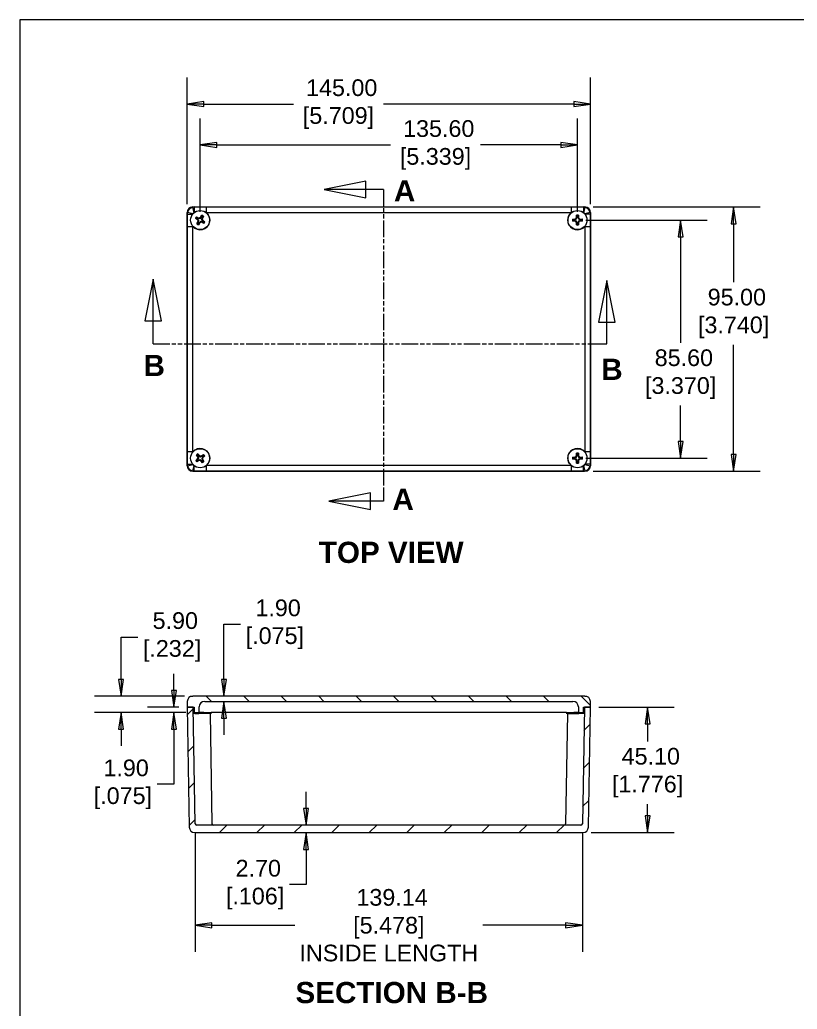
# Model space of a CAD drawing. Header units: millimetres. Extents: x 27 to 809, y 29 to 620.
# Drawn here: x 27.3 to 306.7, y 264.6 to 620.2 of the extents above; entities that cross this region are included whole.
import ezdxf

# ---------------------------------------------------------------- set-up
doc = ezdxf.new("R2010")
doc.units = ezdxf.units.MM
doc.header["$LTSCALE"] = 3
doc.linetypes.add('DOUBLE_DASH_CHAIN', pattern=[1.2403, 0.6614, -0.0827, 0.1654, -0.0827, 0.1654, -0.0827])
for name, color, linetype, lineweight in [('Dimension (ANSI)', 7, 'Continuous', 9), ('Hatch (ANSI)', 7, 'Continuous', 9), ('Section Line (ANSI)', 7, 'DOUBLE_DASH_CHAIN', 9), ('Sketch Geometry (ANSI)', 7, 'Continuous', 9), ('Symbol (ANSI)', 7, 'Continuous', 9), ('Visible (ANSI)', 7, 'Continuous', 9), ('Visible Narrow (ANSI)', 7, 'Continuous', 9)]:
    doc.layers.add(name, color=color, linetype=linetype, lineweight=lineweight)
doc.styles.add('Label Text (ANSI)', font='arialbd.ttf')
doc.styles.add('Note Text (ANSI)', font='arial.ttf')
doc.styles.add('Text Style20', font='arial.ttf')
doc.dimstyles.new('Default - mm (ANSI)', dxfattribs={"dimscale": 3, "dimtxt": 2, "dimasz": 2, "dimexe": 3.175, "dimexo": 1, "dimgap": 0.8, "dimtad": 0, "dimtih": 1, "dimtoh": 1, "dimrnd": 1e-08, "dimzin": 4, "dimdsep": 46, "dimtxsty": 'Note Text (ANSI)', "dimblk": 'Filled-1', "dimcen": 0.09, "dimdle": 10, "dimclrd": 256, "dimclre": 256, "dimclrt": 256, "dimadec": 1, "dimazin": 0, "dimtfac": 1.524, "dimtofl": 0, "dimtmove": 0, "dimatfit": 3, "dimfxl": 0, "dimtolj": 1, "dimtzin": 0, "dimlwd": -1, "dimlwe": -1, "dimarcsym": 0})

# ---------------------------------------------------------------- blocks, each defined once
blk = doc.blocks.new('Title Blocks HAMMOND')
at = {"layer": 'Sketch Geometry (ANSI)'}
for p, q in [((270, 206.73), (9.35, 206.73)), ((9.35, 206.73), (9.35, 9.64))]:
    blk.add_line(p, q, dxfattribs=at)
at = {"layer": 'Symbol (ANSI)', "style": 'Text Style20'}
blk.add_attdef('<TITLE>_001', (232.37, 16.35), '', height=5, dxfattribs=at)
blk = doc.blocks.new('2dTransSection0')
at = {"layer": 'Section Line (ANSI)', "linetype": 'Continuous'}
for p, q in [((25.08, 175.68), (24.08, 170.68)), ((25.08, 170.68), (25.08, 175.68)), ((26.08, 170.68), (25.08, 175.68)), ((79.44, 175.51), (78.44, 170.51)), ((79.44, 170.51), (79.44, 175.51)), ((80.44, 170.51), (79.44, 175.51)), ((24.08, 170.68), (26.08, 170.68)), ((25.08, 167.91), (25.08, 170.68)), ((78.44, 170.51), (80.44, 170.51)), ((79.44, 167.91), (79.44, 170.51)), ((25.08, 167.91), (26.51, 167.91)), ((78, 167.91), (79.44, 167.91))]:
    blk.add_line(p, q, dxfattribs=at)
at = {"layer": 'Section Line (ANSI)', "linetype": 'DOUBLE_DASH_CHAIN'}
blk.add_line((25.08, 167.91), (79.44, 167.91), dxfattribs=at)
at = {"layer": 'Section Line (ANSI)', "linetype": 'Continuous', "flags": 128}
for points in [[(26.08, 170.68), (25.08, 175.68), (24.08, 170.68), (26.08, 170.68)], [(80.44, 170.51), (79.44, 175.51), (78.44, 170.51), (80.44, 170.51)]]:
    blk.add_lwpolyline(points, dxfattribs=at)
at = {"layer": 'Section Line (ANSI)'}
for points in [[(26.08, 170.68), (25.08, 175.68), (24.08, 170.68), (26.08, 170.68)], [(80.44, 170.51), (79.44, 175.51), (78.44, 170.51), (80.44, 170.51)]]:
    blk.add_solid(points, dxfattribs=at)
at = {"layer": 'Section Line (ANSI)', "char_height": 2.54, "attachment_point": 7, "line_spacing_factor": 0.25, "style": 'Label Text (ANSI)'}
for insert in [(23.93, 164.05), (78.77, 163.59)]:
    blk.add_mtext('B', dxfattribs=dict(at, insert=insert))
blk = doc.blocks.new('2dTransSection1')
at = {"layer": 'Section Line (ANSI)', "linetype": 'Continuous'}
for p, q in [((50.57, 187.41), (45.57, 186.41)), ((50.57, 185.41), (50.57, 187.41)), ((50.57, 186.41), (45.57, 186.41)), ((45.57, 186.41), (50.57, 185.41)), ((52.7, 186.41), (50.57, 186.41)), ((52.7, 186.41), (52.7, 185.05)), ((51.13, 150.05), (46.13, 149.05)), ((51.13, 148.05), (51.13, 150.05)), ((52.7, 150.41), (52.7, 149.05)), ((51.13, 149.05), (46.13, 149.05)), ((46.13, 149.05), (51.13, 148.05)), ((52.7, 149.05), (51.13, 149.05))]:
    blk.add_line(p, q, dxfattribs=at)
at = {"layer": 'Section Line (ANSI)', "linetype": 'DOUBLE_DASH_CHAIN'}
blk.add_line((52.7, 186.41), (52.7, 149.05), dxfattribs=at)
at = {"layer": 'Section Line (ANSI)', "linetype": 'Continuous', "flags": 128}
for points in [[(50.57, 187.41), (45.57, 186.41), (50.57, 185.41), (50.57, 187.41)], [(51.13, 150.05), (46.13, 149.05), (51.13, 148.05), (51.13, 150.05)]]:
    blk.add_lwpolyline(points, dxfattribs=at)
at = {"layer": 'Section Line (ANSI)'}
for points in [[(50.57, 187.41), (45.57, 186.41), (50.57, 185.41), (50.57, 187.41)], [(51.13, 150.05), (46.13, 149.05), (51.13, 148.05), (51.13, 150.05)]]:
    blk.add_solid(points, dxfattribs=at)
at = {"layer": 'Section Line (ANSI)', "char_height": 2.54, "attachment_point": 7, "line_spacing_factor": 0.25, "style": 'Label Text (ANSI)'}
for insert in [(53.93, 184.98), (53.75, 148.02)]:
    blk.add_mtext('A', dxfattribs=dict(at, insert=insert))
blk = doc.blocks.new('Filled-1')
at = {"color": 0}
for p, q in [((0, 0), (-1, 0.15)), ((-1, 0.15), (-1, -0.15)), ((-1, 0), (0, 0)), ((-1, -0.15), (0, 0))]:
    blk.add_line(p, q, dxfattribs=at)
at = {"color": 0, "flags": 128}
blk.add_lwpolyline([(-1, -0.15), (0, 0), (-1, 0.15), (-1, -0.15)], dxfattribs=at)
at = {"color": 0}
blk.add_solid([(-1, -0.15), (0, 0), (-1, 0.15), (-1, -0.15)], dxfattribs=at)
blk = doc.blocks.new('*D12')
at = {"layer": 'Defpoints', "color": 0, "transparency": 16777216}
for p in [(232.46, 589.91), (87.46, 550.93), (232.46, 550.93)]:
    blk.add_point(p, dxfattribs=at)
at = {"layer": 'Dimension (ANSI)', "transparency": 16777216}
for p, q in [((87.46, 553.93), (87.46, 599.43)), ((232.46, 553.93), (232.46, 599.43)), ((93.46, 589.91), (125.68, 589.91)), ((226.46, 589.91), (158.04, 589.91))]:
    blk.add_line(p, q, dxfattribs=at)
at = {"layer": 'Dimension (ANSI)', "transparency": 16777216, "xscale": 6, "yscale": 6, "zscale": 6, "rotation": 180}
blk.add_blockref('Filled-1', (87.46, 589.91), dxfattribs=at)
at = {"layer": 'Dimension (ANSI)', "transparency": 16777216, "xscale": 6, "yscale": 6, "zscale": 6}
blk.add_blockref('Filled-1', (232.46, 589.91), dxfattribs=at)
at = {"layer": 'Dimension (ANSI)', "transparency": 16777216, "insert": (141.86, 589.91), "char_height": 6, "attachment_point": 5, "style": 'Note Text (ANSI)'}
blk.add_mtext('\\A1; 145.00\\P[5.709]', dxfattribs=at)
blk = doc.blocks.new('*D13')
at = {"layer": 'Defpoints', "color": 0, "transparency": 16777216}
for p in [(227.76, 575.22), (92.16, 548.23), (227.76, 548.23)]:
    blk.add_point(p, dxfattribs=at)
at = {"layer": 'Dimension (ANSI)', "transparency": 16777216}
for p, q in [((92.16, 551.23), (92.16, 584.75)), ((227.76, 551.23), (227.76, 584.75)), ((98.16, 575.22), (160.56, 575.22)), ((221.76, 575.22), (192.92, 575.22))]:
    blk.add_line(p, q, dxfattribs=at)
at = {"layer": 'Dimension (ANSI)', "transparency": 16777216, "xscale": 6, "yscale": 6, "zscale": 6, "rotation": 180}
blk.add_blockref('Filled-1', (92.16, 575.22), dxfattribs=at)
at = {"layer": 'Dimension (ANSI)', "transparency": 16777216, "xscale": 6, "yscale": 6, "zscale": 6}
blk.add_blockref('Filled-1', (227.76, 575.22), dxfattribs=at)
at = {"layer": 'Dimension (ANSI)', "transparency": 16777216, "insert": (176.74, 575.22), "char_height": 6, "attachment_point": 5, "style": 'Note Text (ANSI)'}
blk.add_mtext('\\A1; 135.60\\P[5.339]', dxfattribs=at)
blk = doc.blocks.new('*D14')
at = {"layer": 'Defpoints', "color": 0, "transparency": 16777216}
for p in [(230.46, 552.93), (230.46, 457.93), (283.89, 457.93)]:
    blk.add_point(p, dxfattribs=at)
at = {"layer": 'Dimension (ANSI)', "transparency": 16777216}
for p, q in [((233.46, 552.93), (293.42, 552.93)), ((283.89, 546.93), (283.89, 525.91)), ((283.89, 463.93), (283.89, 503.39)), ((233.46, 457.93), (293.42, 457.93))]:
    blk.add_line(p, q, dxfattribs=at)
at = {"layer": 'Dimension (ANSI)', "transparency": 16777216, "xscale": 6, "yscale": 6, "zscale": 6}
for p, rotation in [((283.89, 552.93), 90), ((283.89, 457.93), 270)]:
    blk.add_blockref('Filled-1', p, dxfattribs=dict(at, rotation=rotation))
at = {"layer": 'Dimension (ANSI)', "transparency": 16777216, "insert": (283.89, 514.65), "char_height": 6, "attachment_point": 5, "style": 'Note Text (ANSI)'}
blk.add_mtext('\\A1; 95.00\\P[3.740]', dxfattribs=at)
blk = doc.blocks.new('*D15')
at = {"layer": 'Defpoints', "color": 0, "transparency": 16777216}
for p in [(227.76, 548.23), (227.76, 462.63), (264.85, 462.63)]:
    blk.add_point(p, dxfattribs=at)
at = {"layer": 'Dimension (ANSI)', "transparency": 16777216}
for p, q in [((230.76, 548.23), (274.37, 548.23)), ((264.85, 542.23), (264.85, 504.11)), ((264.85, 468.63), (264.85, 481.59)), ((230.76, 462.63), (274.37, 462.63))]:
    blk.add_line(p, q, dxfattribs=at)
at = {"layer": 'Dimension (ANSI)', "transparency": 16777216, "xscale": 6, "yscale": 6, "zscale": 6}
for p, rotation in [((264.85, 548.23), 90), ((264.85, 462.63), 270)]:
    blk.add_blockref('Filled-1', p, dxfattribs=dict(at, rotation=rotation))
at = {"layer": 'Dimension (ANSI)', "transparency": 16777216, "insert": (264.85, 492.85), "char_height": 6, "attachment_point": 5, "style": 'Note Text (ANSI)'}
blk.add_mtext('\\A1; 85.60\\P[3.370]', dxfattribs=at)
blk = doc.blocks.new('*D19')
at = {"layer": 'Defpoints', "color": 0, "transparency": 16777216}
for p in [(232.46, 373.14), (229.7, 328.04), (252.96, 328.04)]:
    blk.add_point(p, dxfattribs=at)
at = {"layer": 'Dimension (ANSI)', "transparency": 16777216}
for p, q in [((235.46, 373.14), (262.48, 373.14)), ((252.96, 367.14), (252.96, 360.86)), ((252.96, 334.04), (252.96, 338.34)), ((232.7, 328.04), (262.48, 328.04))]:
    blk.add_line(p, q, dxfattribs=at)
at = {"layer": 'Dimension (ANSI)', "transparency": 16777216, "xscale": 6, "yscale": 6, "zscale": 6}
for p, rotation in [((252.96, 373.14), 90), ((252.96, 328.04), 270)]:
    blk.add_blockref('Filled-1', p, dxfattribs=dict(at, rotation=rotation))
at = {"layer": 'Dimension (ANSI)', "transparency": 16777216, "insert": (252.96, 349.6), "char_height": 6, "attachment_point": 5, "style": 'Note Text (ANSI)'}
blk.add_mtext('\\A1; 45.10\\P[1.776]', dxfattribs=at)
blk = doc.blocks.new('*D20')
at = {"layer": 'Defpoints', "color": 0, "transparency": 16777216}
for p in [(63.71, 377.14), (89.49, 377.14), (89.99, 371.24)]:
    blk.add_point(p, dxfattribs=at)
at = {"layer": 'Dimension (ANSI)', "transparency": 16777216}
for p, q in [((63.71, 383.14), (63.71, 398.36)), ((63.71, 398.36), (69.71, 398.36)), ((86.49, 377.14), (54.18, 377.14)), ((86.99, 371.24), (54.18, 371.24)), ((63.71, 365.24), (63.71, 359.24))]:
    blk.add_line(p, q, dxfattribs=at)
at = {"layer": 'Dimension (ANSI)', "transparency": 16777216, "xscale": 6, "yscale": 6, "zscale": 6}
for p, rotation in [((63.71, 377.14), 270), ((63.71, 371.24), 90)]:
    blk.add_blockref('Filled-1', p, dxfattribs=dict(at, rotation=rotation))
at = {"layer": 'Dimension (ANSI)', "transparency": 16777216, "insert": (82.04, 398.36), "char_height": 6, "attachment_point": 5, "style": 'Note Text (ANSI)'}
blk.add_mtext('\\A1; 5.90\\P[.232]', dxfattribs=at)
blk = doc.blocks.new('*D21')
at = {"layer": 'Defpoints', "color": 0, "transparency": 16777216}
for p in [(90.39, 331.23), (229.52, 331.23), (229.52, 294.74)]:
    blk.add_point(p, dxfattribs=at)
at = {"layer": 'Dimension (ANSI)', "transparency": 16777216}
for p, q in [((90.39, 328.23), (90.39, 285.22)), ((229.52, 328.23), (229.52, 285.22)), ((96.39, 294.74), (126.15, 294.74)), ((223.52, 294.74), (193.76, 294.74))]:
    blk.add_line(p, q, dxfattribs=at)
at = {"layer": 'Dimension (ANSI)', "transparency": 16777216, "xscale": 6, "yscale": 6, "zscale": 6, "rotation": 180}
blk.add_blockref('Filled-1', (90.39, 294.74), dxfattribs=at)
at = {"layer": 'Dimension (ANSI)', "transparency": 16777216, "xscale": 6, "yscale": 6, "zscale": 6}
blk.add_blockref('Filled-1', (229.52, 294.74), dxfattribs=at)
at = {"layer": 'Dimension (ANSI)', "transparency": 16777216, "insert": (159.96, 294.74), "char_height": 6, "attachment_point": 5, "style": 'Note Text (ANSI)'}
blk.add_mtext('\\A1; 139.14\\P[5.478]{\\PINSIDE LENGTH}', dxfattribs=at)
blk = doc.blocks.new('*D29')
at = {"layer": 'Defpoints', "color": 0, "transparency": 16777216}
for p in [(103.34, 377.14), (100.67, 375.24), (103.34, 375.24)]:
    blk.add_point(p, dxfattribs=at)
at = {"layer": 'Dimension (ANSI)', "transparency": 16777216}
for p, q in [((100.67, 383.14), (100.67, 402.95)), ((100.67, 402.95), (106.67, 402.95)), ((100.67, 369.24), (100.67, 363.24))]:
    blk.add_line(p, q, dxfattribs=at)
at = {"layer": 'Dimension (ANSI)', "transparency": 16777216, "xscale": 6, "yscale": 6, "zscale": 6}
for p, rotation in [((100.67, 377.14), 270), ((100.67, 375.24), 90)]:
    blk.add_blockref('Filled-1', p, dxfattribs=dict(at, rotation=rotation))
at = {"layer": 'Dimension (ANSI)', "transparency": 16777216, "insert": (119, 402.95), "char_height": 6, "attachment_point": 5, "style": 'Note Text (ANSI)'}
blk.add_mtext('\\A1; 1.90\\P[.075]', dxfattribs=at)
blk = doc.blocks.new('*D30')
at = {"layer": 'Defpoints', "color": 0, "transparency": 16777216}
for p in [(111.88, 330.74), (111.88, 328.04), (130.21, 330.74)]:
    blk.add_point(p, dxfattribs=at)
at = {"layer": 'Dimension (ANSI)', "transparency": 16777216}
for p, q in [((130.21, 336.74), (130.21, 342.74)), ((130.21, 322.04), (130.21, 309.36)), ((130.21, 309.36), (124.21, 309.36))]:
    blk.add_line(p, q, dxfattribs=at)
at = {"layer": 'Dimension (ANSI)', "transparency": 16777216, "xscale": 6, "yscale": 6, "zscale": 6}
for p, rotation in [((130.21, 330.74), 270), ((130.21, 328.04), 90)]:
    blk.add_blockref('Filled-1', p, dxfattribs=dict(at, rotation=rotation))
at = {"layer": 'Dimension (ANSI)', "transparency": 16777216, "insert": (111.88, 309.36), "char_height": 6, "attachment_point": 5, "style": 'Note Text (ANSI)'}
blk.add_mtext('\\A1; 2.70\\P[.106]', dxfattribs=at)
blk = doc.blocks.new('*D31')
at = {"layer": 'Defpoints', "color": 0, "transparency": 16777216}
for p in [(82.7, 373.14), (87.46, 373.14), (89.99, 371.24)]:
    blk.add_point(p, dxfattribs=at)
at = {"layer": 'Dimension (ANSI)', "transparency": 16777216}
for p, q in [((82.7, 379.14), (82.7, 385.14)), ((84.46, 373.14), (73.18, 373.14)), ((86.99, 371.24), (73.18, 371.24)), ((82.7, 365.24), (82.7, 345.43)), ((82.7, 345.43), (76.7, 345.43))]:
    blk.add_line(p, q, dxfattribs=at)
at = {"layer": 'Dimension (ANSI)', "transparency": 16777216, "xscale": 6, "yscale": 6, "zscale": 6}
for p, rotation in [((82.7, 373.14), 270), ((82.7, 371.24), 90)]:
    blk.add_blockref('Filled-1', p, dxfattribs=dict(at, rotation=rotation))
at = {"layer": 'Dimension (ANSI)', "transparency": 16777216, "insert": (64.37, 345.43), "char_height": 6, "attachment_point": 5, "style": 'Note Text (ANSI)'}
blk.add_mtext('\\A1; 1.90\\P[.075]', dxfattribs=at)

msp = doc.modelspace()

# ---------------------------------------------------------------- hatches: boundary and pattern name
at = {"layer": 'Hatch (ANSI)'}
h = msp.add_hatch(dxfattribs=at)
h.set_pattern_fill('ANSI31', color=256, scale=76.2, angle=90.00021, style=0)
h.set_pattern_definition([(135.0002, (0, 0), (-6.73517, -6.73522), [])])
edge = h.paths.add_edge_path()
edge.add_ellipse((230.4212, 375.141), major_axis=(1.9997, 0.0349), ratio=1, start_angle=0, end_angle=89)
edge.add_line((230.4212, 377.141), (89.4916, 377.141))
edge.add_ellipse((89.4916, 375.141), major_axis=(0, 2), ratio=1, start_angle=0, end_angle=89)
edge.add_line((87.4919, 375.1759), (87.4564, 373.141))
edge.add_line((87.4564, 373.141), (89.6564, 373.141))
edge.add_line((89.6564, 373.141), (89.9564, 373.141))
edge.add_line((89.9564, 373.141), (89.9896, 371.241))
edge.add_line((89.9896, 371.241), (91.7564, 371.241))
edge.add_line((91.7564, 371.241), (91.7919, 373.2759))
edge.add_ellipse((93.7916, 373.241), major_axis=(-1.9997, 0.0349), ratio=1, start_angle=271, end_angle=360, ccw=False)
edge.add_line((93.7916, 375.241), (226.1212, 375.241))
edge.add_ellipse((226.1212, 373.241), major_axis=(0, 2), ratio=1, start_angle=271, end_angle=360, ccw=False)
edge.add_line((228.1209, 373.2759), (228.1564, 371.241))
edge.add_line((228.1564, 371.241), (229.9232, 371.241))
edge.add_line((229.9232, 371.241), (229.9564, 373.141))
edge.add_line((229.9564, 373.141), (230.2564, 373.141))
edge.add_line((230.2564, 373.141), (232.4564, 373.141))
edge.add_line((232.4564, 373.141), (232.4209, 375.1759))
h = msp.add_hatch(dxfattribs=at)
h.set_pattern_fill('ANSI31', color=256, scale=76.2, style=0)
h.set_pattern_definition([(45, (0, 0), (-6.7352, 6.7352), [])])
edge = h.paths.add_edge_path()
edge.add_ellipse((90.209, 330.041), major_axis=(-1.9997, -0.0349), ratio=1, start_angle=0, end_angle=89)
edge.add_line((90.209, 328.041), (229.7038, 328.041))
edge.add_ellipse((229.7038, 330.041), major_axis=(0, -2), ratio=1, start_angle=0, end_angle=89)
edge.add_line((231.7035, 330.0061), (232.4564, 373.141))
edge.add_line((232.4564, 373.141), (230.2564, 373.141))
edge.add_line((230.2564, 373.141), (229.5249, 331.2323))
edge.add_ellipse((229.025, 331.241), major_axis=(0.4999, -0.0087), ratio=1, start_angle=271, end_angle=360, ccw=False)
edge.add_line((229.025, 330.741), (90.8879, 330.741))
edge.add_ellipse((90.8879, 331.241), major_axis=(0, -0.5), ratio=1, start_angle=271, end_angle=360, ccw=False)
edge.add_line((90.3879, 331.2323), (89.6564, 373.141))
edge.add_line((89.6564, 373.141), (87.4564, 373.141))
edge.add_line((87.4564, 373.141), (88.2093, 330.0061))

# ---------------------------------------------------------------- linework, layer by layer
at = {"layer": 'Visible (ANSI)'}
for p, q in [((89.4561, 552.9295), (230.4567, 552.9295)), ((89.956, 552.9295), (229.9568, 552.9295)), ((87.4564, 459.9292), (87.4564, 550.9298)), ((87.4564, 460.4291), (87.4564, 550.4299)), ((91.0429, 548.4696), (90.4511, 548.8161)), ((91.1922, 548.6416), (90.7317, 548.9113)), ((90.8105, 549.4298), (91.4023, 549.0832)), ((90.8648, 549.1385), (91.3253, 548.8688)), ((91.0429, 548.4696), (91.1922, 548.6416)), ((91.3918, 548.0297), (91.0429, 548.4696)), ((91.6286, 548.0916), (91.1922, 548.6416)), ((91.3027, 547.4754), (91.3918, 548.0297)), ((91.4023, 549.0832), (91.3253, 548.8688)), ((91.3253, 548.8688), (92.0185, 548.7573)), ((91.3918, 548.0297), (91.6286, 548.0916)), ((91.4023, 549.0832), (91.9566, 548.9941)), ((91.5171, 547.3984), (91.6286, 548.0916)), ((92.2943, 547.7017), (91.7443, 547.2653)), ((91.9566, 548.9941), (92.3965, 549.343)), ((91.9566, 548.9941), (92.0185, 548.7573)), ((92.0185, 548.7573), (92.5685, 549.1937)), ((92.9875, 547.5902), (92.2943, 547.7017)), ((92.3562, 547.4649), (92.2943, 547.7017)), ((92.3965, 549.343), (92.7431, 549.9348)), ((92.3965, 549.343), (92.5685, 549.1937)), ((92.5685, 549.1937), (92.8382, 549.6542)), ((92.7957, 549.0606), (92.6842, 548.3674)), ((92.921, 548.4293), (92.6842, 548.3674)), ((92.6842, 548.3674), (93.1206, 547.8174)), ((93.0655, 549.5211), (92.7957, 549.0606)), ((93.0102, 548.9836), (92.7957, 549.0606)), ((93.0102, 548.9836), (92.921, 548.4293)), ((92.921, 548.4293), (93.2699, 547.9894)), ((93.3568, 549.5754), (93.0102, 548.9836)), ((93.2699, 547.9894), (93.1206, 547.8174)), ((93.1206, 547.8174), (93.5811, 547.5477)), ((93.2699, 547.9894), (93.8617, 547.6428)), ((225.9884, 548.5851), (226.6742, 548.5851)), ((226.6742, 547.8739), (225.9884, 547.8739)), ((226.1824, 548.3611), (226.7162, 548.3611)), ((226.7162, 548.0978), (226.1824, 548.0978)), ((226.6742, 548.5851), (227.1976, 548.7883)), ((226.6742, 548.5851), (226.7162, 548.3611)), ((226.6742, 547.8739), (226.7162, 548.0978)), ((227.1976, 547.6707), (226.6742, 547.8739)), ((226.7162, 548.3611), (227.3707, 548.6152)), ((227.3707, 547.8437), (226.7162, 548.0978)), ((227.1976, 548.7883), (227.4008, 549.3117)), ((227.1976, 548.7883), (227.3707, 548.6152)), ((227.1976, 547.6707), (227.3707, 547.8437)), ((227.3707, 548.6152), (227.6247, 549.2697)), ((227.6247, 547.1892), (227.3707, 547.8437)), ((227.4008, 549.3117), (227.4008, 549.9975)), ((227.4008, 549.3117), (227.6247, 549.2697)), ((227.6247, 549.2697), (227.6247, 549.8035)), ((227.8881, 549.8035), (227.8881, 549.2697)), ((228.112, 549.3117), (227.8881, 549.2697)), ((227.8881, 549.2697), (228.1422, 548.6152)), ((228.1422, 547.8437), (227.8881, 547.1892)), ((228.112, 549.9975), (228.112, 549.3117)), ((228.112, 549.3117), (228.3152, 548.7883)), ((228.3152, 548.7883), (228.1422, 548.6152)), ((228.1422, 548.6152), (228.7967, 548.3611)), ((228.7967, 548.0978), (228.1422, 547.8437)), ((228.3152, 547.6707), (228.1422, 547.8437)), ((228.3152, 548.7883), (228.8386, 548.5851)), ((228.8386, 547.8739), (228.3152, 547.6707)), ((228.8386, 548.5851), (228.7967, 548.3611)), ((228.7967, 548.3611), (229.3304, 548.3611)), ((228.8386, 547.8739), (228.7967, 548.0978)), ((229.3304, 548.0978), (228.7967, 548.0978)), ((228.8386, 548.5851), (229.5244, 548.5851)), ((229.5244, 547.8739), (228.8386, 547.8739)), ((232.4564, 550.9298), (232.4564, 459.9292)), ((232.4564, 550.4299), (232.4564, 460.4291)), ((90.9561, 546.8836), (91.3027, 547.4754)), ((91.2474, 546.9378), (91.5171, 547.3984)), ((91.3027, 547.4754), (91.5171, 547.3984)), ((91.7443, 547.2653), (91.4746, 546.8048)), ((91.9163, 547.1159), (91.5698, 546.5242)), ((91.9163, 547.1159), (91.7443, 547.2653)), ((92.3562, 547.4649), (91.9163, 547.1159)), ((92.9105, 547.3757), (92.3562, 547.4649)), ((92.9105, 547.3757), (92.9875, 547.5902)), ((93.5023, 547.0291), (92.9105, 547.3757)), ((93.448, 547.3204), (92.9875, 547.5902)), ((227.4008, 547.1473), (227.1976, 547.6707)), ((227.4008, 547.1473), (227.6247, 547.1892)), ((227.4008, 546.4615), (227.4008, 547.1473)), ((227.6247, 546.6555), (227.6247, 547.1892)), ((228.112, 547.1473), (227.8881, 547.1892)), ((227.8881, 547.1892), (227.8881, 546.6555)), ((228.3152, 547.6707), (228.112, 547.1473)), ((228.112, 547.1473), (228.112, 546.4615)), ((91.2182, 463.2756), (90.8031, 463.8214)), ((91.0798, 462.2574), (91.3734, 462.736)), ((91.4219, 463.3778), (91.0988, 463.8026)), ((91.2182, 463.2756), (91.4219, 463.3778)), ((91.3734, 462.736), (91.2182, 463.2756)), ((91.2487, 462.1045), (91.6158, 462.703)), ((91.3084, 463.962), (91.6315, 463.5372)), ((91.3691, 464.252), (91.7843, 463.7061)), ((91.3734, 462.736), (91.6158, 462.703)), ((91.6158, 462.703), (91.4219, 463.3778)), ((91.7843, 463.7061), (91.6315, 463.5372)), ((91.6315, 463.5372), (92.2299, 463.1701)), ((91.7843, 463.7061), (92.2629, 463.4125)), ((92.2629, 463.4125), (92.2299, 463.1701)), ((92.2299, 463.1701), (92.9047, 463.364)), ((92.2629, 463.4125), (92.8025, 463.5677)), ((93.0641, 463.1544), (92.697, 462.556)), ((92.9395, 462.523), (92.697, 462.556)), ((92.697, 462.556), (92.891, 461.8812)), ((92.8025, 463.5677), (93.3484, 463.9828)), ((92.8025, 463.5677), (92.9047, 463.364)), ((92.9047, 463.364), (93.3295, 463.6871)), ((93.233, 463.0016), (92.9395, 462.523)), ((92.9395, 462.523), (93.0946, 461.9834)), ((93.4889, 463.4775), (93.0641, 463.1544)), ((93.233, 463.0016), (93.0641, 463.1544)), ((93.7789, 463.4167), (93.233, 463.0016)), ((225.9884, 462.9851), (226.6742, 462.9851)), ((226.1824, 462.7611), (226.7162, 462.7611)), ((226.7162, 462.4978), (226.1824, 462.4978)), ((226.6742, 462.9851), (227.1976, 463.1883)), ((226.6742, 462.9851), (226.7162, 462.7611)), ((226.6742, 462.2739), (226.7162, 462.4978)), ((226.7162, 462.7611), (227.3707, 463.0152)), ((227.3707, 462.2437), (226.7162, 462.4978)), ((227.1976, 463.1883), (227.4008, 463.7117)), ((227.1976, 463.1883), (227.3707, 463.0152)), ((227.3707, 463.0152), (227.6247, 463.6697)), ((227.4008, 463.7117), (227.4008, 464.3975)), ((227.4008, 463.7117), (227.6247, 463.6697)), ((227.6247, 463.6697), (227.6247, 464.2035)), ((227.8881, 464.2035), (227.8881, 463.6697)), ((228.112, 463.7117), (227.8881, 463.6697)), ((227.8881, 463.6697), (228.1422, 463.0152)), ((228.112, 464.3975), (228.112, 463.7117)), ((228.112, 463.7117), (228.3152, 463.1883)), ((228.3152, 463.1883), (228.1422, 463.0152)), ((228.1422, 463.0152), (228.7967, 462.7611)), ((228.7967, 462.4978), (228.1422, 462.2437)), ((228.3152, 463.1883), (228.8386, 462.9851)), ((228.8386, 462.9851), (228.7967, 462.7611)), ((228.7967, 462.7611), (229.3304, 462.7611)), ((228.8386, 462.2739), (228.7967, 462.4978)), ((229.3304, 462.4978), (228.7967, 462.4978)), ((228.8386, 462.9851), (229.5244, 462.9851)), ((90.5339, 461.8422), (91.0798, 462.2574)), ((90.8239, 461.7814), (91.2487, 462.1045)), ((91.5103, 461.6913), (90.9645, 461.2761)), ((91.4081, 461.8949), (90.9833, 461.5718)), ((91.0798, 462.2574), (91.2487, 462.1045)), ((92.0829, 462.0889), (91.4081, 461.8949)), ((91.5103, 461.6913), (91.4081, 461.8949)), ((92.0499, 461.8464), (91.5103, 461.6913)), ((92.0499, 461.8464), (92.0829, 462.0889)), ((92.5285, 461.5529), (92.0499, 461.8464)), ((92.6814, 461.7218), (92.0829, 462.0889)), ((92.5285, 461.5529), (92.6814, 461.7218)), ((92.9437, 461.007), (92.5285, 461.5529)), ((93.0045, 461.297), (92.6814, 461.7218)), ((93.0946, 461.9834), (92.891, 461.8812)), ((92.891, 461.8812), (93.2141, 461.4564)), ((93.0946, 461.9834), (93.5097, 461.4375)), ((226.6742, 462.2739), (225.9884, 462.2739)), ((227.1976, 462.0707), (226.6742, 462.2739)), ((227.1976, 462.0707), (227.3707, 462.2437)), ((227.4008, 461.5473), (227.1976, 462.0707)), ((227.6247, 461.5892), (227.3707, 462.2437)), ((227.4008, 461.5473), (227.6247, 461.5892)), ((227.4008, 460.8615), (227.4008, 461.5473)), ((227.6247, 461.0555), (227.6247, 461.5892)), ((228.1422, 462.2437), (227.8881, 461.5892)), ((228.112, 461.5473), (227.8881, 461.5892)), ((227.8881, 461.5892), (227.8881, 461.0555)), ((228.3152, 462.0707), (228.112, 461.5473)), ((228.112, 461.5473), (228.112, 460.8615)), ((228.3152, 462.0707), (228.1422, 462.2437)), ((228.8386, 462.2739), (228.3152, 462.0707)), ((229.5244, 462.2739), (228.8386, 462.2739)), ((230.4567, 457.9295), (89.4561, 457.9295)), ((229.9568, 457.9295), (89.956, 457.9295)), ((88.7274, 377.141), (89.4916, 377.141)), ((88.7274, 377.141), (88.7274, 376.9892)), ((230.4212, 377.141), (89.4916, 377.141)), ((230.4212, 377.141), (231.1854, 377.141)), ((231.1854, 377.141), (231.1854, 376.9892)), ((87.4919, 375.1759), (87.4564, 373.141)), ((93.7916, 375.241), (226.1212, 375.241)), ((232.4564, 373.141), (232.4209, 375.1759)), ((89.6564, 373.141), (87.4564, 373.141)), ((87.4564, 373.141), (88.2093, 330.0061)), ((87.4564, 373.141), (89.9564, 373.141)), ((90.3879, 331.2323), (89.6564, 373.141)), ((90.1965, 370.841), (89.6966, 370.841)), ((89.9564, 373.141), (89.9896, 371.241)), ((89.9896, 371.241), (91.7564, 371.241)), ((90.1965, 370.841), (91.7064, 370.841)), ((90.4673, 371.241), (90.4673, 370.841)), ((95.7064, 370.841), (91.7064, 370.841)), ((91.7564, 371.241), (91.7919, 373.2759)), ((93.4928, 371.241), (91.7564, 371.241)), ((93.4928, 371.241), (96.0564, 371.241)), ((93.8455, 371.241), (93.8455, 370.841)), ((96.2063, 370.841), (95.7064, 370.841)), ((95.7064, 370.841), (96.3978, 331.2323)), ((98.0291, 371.241), (96.0564, 371.241)), ((221.8837, 371.241), (98.0291, 371.241)), ((223.8564, 371.241), (221.8837, 371.241)), ((224.2064, 370.841), (223.515, 331.2323)), ((224.2064, 370.841), (223.7065, 370.841)), ((223.8564, 371.241), (226.42, 371.241)), ((224.2064, 370.841), (228.2064, 370.841)), ((226.0673, 371.241), (226.0673, 370.841)), ((228.1564, 371.241), (226.42, 371.241)), ((228.1209, 373.2759), (228.1564, 371.241)), ((228.1564, 371.241), (229.9232, 371.241)), ((229.7163, 370.841), (228.2064, 370.841)), ((229.4455, 371.241), (229.4455, 370.841)), ((230.2564, 373.141), (229.5249, 331.2323)), ((230.2163, 370.841), (229.7163, 370.841)), ((229.9232, 371.241), (229.9564, 373.141)), ((229.9564, 373.141), (232.4564, 373.141)), ((232.4564, 373.141), (230.2564, 373.141)), ((231.7035, 330.0061), (232.4564, 373.141)), ((90.209, 328.041), (229.7038, 328.041)), ((229.025, 330.741), (90.8879, 330.741))]:
    msp.add_line(p, q, dxfattribs=at)
for centre in [(92.1564, 548.2295), (227.7564, 548.2295), (92.1564, 462.6295), (227.7564, 462.6295)]:
    msp.add_circle(centre, 3.429, dxfattribs=at)
for centre, radius, start, end in [((92.1564, 548.2295), 3.5, 220.415124, 49.584876), ((92.1564, 548.2295), 3.5, 130.79422, 139.20578), ((92.1564, 548.2295), 1.8034, 138.271418, 161.015983), ((92.1564, 548.2295), 1.5795, 144.861955, 154.425446), ((92.1564, 548.2295), 1.8034, 48.271418, 71.015983), ((92.1564, 548.2295), 1.5795, 54.861955, 64.425446), ((227.7564, 548.2295), 3.5, 130.415124, 319.584876), ((227.7564, 548.2295), 1.8034, 168.627718, 191.372282), ((227.7564, 548.2295), 1.5795, 175.218255, 184.781745), ((227.7564, 548.2295), 1.8034, 78.627718, 101.372282), ((227.7564, 548.2295), 1.5795, 85.218255, 94.781745), ((227.7564, 548.2295), 1.5795, 355.218255, 4.781745), ((227.7564, 548.2295), 1.8034, 348.627718, 11.372282), ((227.7564, 548.2295), 3.5, 40.79422, 49.20578), ((92.1564, 548.2295), 1.8034, 228.271418, 251.015983), ((92.1564, 548.2295), 1.5795, 234.861955, 244.425446), ((92.1564, 548.2295), 1.5795, 324.861955, 334.425446), ((92.1564, 548.2295), 1.8034, 318.271418, 341.015983), ((227.7564, 548.2295), 1.8034, 258.627718, 281.372282), ((227.7564, 548.2295), 1.5795, 265.218255, 274.781745), ((92.1564, 462.6295), 3.5, 310.415124, 139.584876), ((227.7564, 462.6295), 3.5, 40.415124, 229.584876), ((92.1564, 462.6295), 1.8034, 115.883585, 138.62815), ((92.1564, 462.6295), 1.5795, 122.474122, 132.037613), ((92.1564, 462.6295), 1.5795, 32.474122, 42.037613), ((92.1564, 462.6295), 1.8034, 25.883585, 48.62815), ((227.7564, 462.6295), 1.8034, 168.627718, 191.372282), ((227.7564, 462.6295), 1.5795, 175.218255, 184.781745), ((227.7564, 462.6295), 1.8034, 78.627718, 101.372282), ((227.7564, 462.6295), 1.5795, 85.218255, 94.781745), ((227.7564, 462.6295), 1.5795, 355.218255, 4.781745), ((227.7564, 462.6295), 1.8034, 348.627718, 11.372282), ((92.1564, 462.6295), 3.5, 220.79422, 229.20578), ((92.1564, 462.6295), 1.8034, 205.883585, 228.62815), ((92.1564, 462.6295), 1.5795, 212.474122, 222.037613), ((92.1564, 462.6295), 1.8034, 295.883585, 318.62815), ((92.1564, 462.6295), 1.5795, 302.474122, 312.037613), ((227.7564, 462.6295), 1.8034, 258.627718, 281.372282), ((227.7564, 462.6295), 1.5795, 265.218255, 274.781745), ((227.7564, 462.6295), 3.5, 310.79422, 319.20578), ((89.4916, 375.141), 2, 90, 179), ((230.4212, 375.141), 2, 1, 90), ((93.7916, 373.241), 2, 90, 179), ((226.1212, 373.241), 2, 1, 90), ((90.8879, 331.241), 0.5, 181, 270), ((96.8977, 331.241), 0.5, 181, 270), ((223.0151, 331.241), 0.5, 270, 359), ((229.025, 331.241), 0.5, 270, 359), ((90.209, 330.041), 2, 181, 270), ((229.7038, 330.041), 2, 270, 359)]:
    msp.add_arc(centre, radius, start, end, dxfattribs=at)
for centre, major_axis in [((89.4567, 550.9292), (-1.4146, 1.4146)), ((89.9568, 550.4291), (-1.7683, 1.7683)), ((229.956, 550.4291), (1.7683, 1.7683)), ((230.4561, 550.9292), (1.4146, 1.4146)), ((89.9568, 460.4299), (-1.7683, -1.7683)), ((89.4567, 459.9298), (-1.4146, -1.4146)), ((229.956, 460.4299), (1.7683, -1.7683)), ((230.4561, 459.9298), (1.4146, -1.4146))]:
    msp.add_ellipse(centre, major_axis=major_axis, ratio=0.99969546, start_param=5.49793944, end_param=7.06843118, dxfattribs=at)
for points, knots in [([(89.9916, 550.9774), (90.0593, 551.0281), (90.1302, 551.0752), (90.3931, 551.2315), (90.5996, 551.3223), (90.8458, 551.4037), (90.8759, 551.4133), (90.9062, 551.4224)], [0.538317778, 0.538317778, 0.538317778, 0.538317778, 0.563844624, 0.563844624, 0.629482993, 0.629482993, 0.638567774, 0.638567774, 0.638567774, 0.638567774]), ([(93.4066, 551.4224), (93.4369, 551.4133), (93.467, 551.4037), (93.7132, 551.3223), (93.9198, 551.2315), (94.2213, 551.0522), (94.3275, 550.9778), (94.4255, 550.8943)], [0.882951691, 0.882951691, 0.882951691, 0.882951691, 0.892036471, 0.892036471, 0.957674841, 0.957674841, 0.996640005, 0.996640005, 0.996640005, 0.996640005]), ([(225.4873, 550.8943), (225.5853, 550.9778), (225.6915, 551.0522), (225.9931, 551.2315), (226.1996, 551.3223), (226.4458, 551.4037), (226.4759, 551.4133), (226.5062, 551.4224)], [0.524879459, 0.524879459, 0.524879459, 0.524879459, 0.563844624, 0.563844624, 0.629482993, 0.629482993, 0.638567774, 0.638567774, 0.638567774, 0.638567774]), ([(229.0066, 551.4224), (229.0369, 551.4133), (229.067, 551.4037), (229.3132, 551.3223), (229.5198, 551.2315), (229.7826, 551.0752), (229.8535, 551.0281), (229.9213, 550.9774)], [0.882951691, 0.882951691, 0.882951691, 0.882951691, 0.892036471, 0.892036471, 0.957674841, 0.957674841, 0.983201686, 0.983201686, 0.983201686, 0.983201686]), ([(88.9635, 549.4797), (88.9726, 549.51), (88.9821, 549.5401), (89.0636, 549.7863), (89.1544, 549.9928), (89.3107, 550.2556), (89.3578, 550.3266), (89.4085, 550.3943)], [0.882951691, 0.882951691, 0.882951691, 0.882951691, 0.892036471, 0.892036471, 0.957674841, 0.957674841, 0.983201686, 0.983201686, 0.983201686, 0.983201686]), ([(89.4085, 550.3943), (89.4251, 550.4166), (89.4422, 550.4385), (89.4751, 550.479), (89.4908, 550.4977), (89.5067, 550.5162)], [0, 0, 0, 0, 0.0083440762, 0.0083440762, 0.0156666367, 0.0156666367, 0.0156666367, 0.0156666367]), ([(229.9213, 550.9774), (229.9435, 550.9608), (229.9654, 550.9437), (230.006, 550.9108), (230.0246, 550.8951), (230.0431, 550.8792)], [0, 0, 0, 0, 0.0083440762, 0.0083440762, 0.0156666367, 0.0156666367, 0.0156666367, 0.0156666367]), ([(230.5044, 550.3943), (230.5551, 550.3266), (230.6021, 550.2556), (230.7584, 549.9928), (230.8492, 549.7863), (230.9307, 549.5401), (230.9402, 549.51), (230.9493, 549.4797)], [0.538317778, 0.538317778, 0.538317778, 0.538317778, 0.563844624, 0.563844624, 0.629482993, 0.629482993, 0.638567774, 0.638567774, 0.638567774, 0.638567774]), ([(89.4916, 545.9604), (89.4081, 546.0584), (89.3337, 546.1646), (89.1544, 546.4661), (89.0636, 546.6727), (88.9821, 546.9189), (88.9726, 546.949), (88.9635, 546.9793)], [0.524879459, 0.524879459, 0.524879459, 0.524879459, 0.563844624, 0.563844624, 0.629482993, 0.629482993, 0.638567774, 0.638567774, 0.638567774, 0.638567774]), ([(230.9493, 546.9793), (230.9402, 546.949), (230.9307, 546.9189), (230.8492, 546.6727), (230.7584, 546.4661), (230.5791, 546.1646), (230.5047, 546.0584), (230.4212, 545.9604)], [0.882951691, 0.882951691, 0.882951691, 0.882951691, 0.892036471, 0.892036471, 0.957674841, 0.957674841, 0.996640005, 0.996640005, 0.996640005, 0.996640005]), ([(88.9635, 463.8797), (88.9726, 463.91), (88.9821, 463.9401), (89.0636, 464.1863), (89.1544, 464.3928), (89.3337, 464.6944), (89.4081, 464.8006), (89.4916, 464.8986)], [0.882951691, 0.882951691, 0.882951691, 0.882951691, 0.892036471, 0.892036471, 0.957674841, 0.957674841, 0.996640005, 0.996640005, 0.996640005, 0.996640005]), ([(230.4212, 464.8986), (230.5047, 464.8006), (230.5791, 464.6944), (230.7584, 464.3928), (230.8492, 464.1863), (230.9307, 463.9401), (230.9402, 463.91), (230.9493, 463.8797)], [0.524879459, 0.524879459, 0.524879459, 0.524879459, 0.563844624, 0.563844624, 0.629482993, 0.629482993, 0.638567774, 0.638567774, 0.638567774, 0.638567774]), ([(89.4085, 460.4646), (89.3578, 460.5324), (89.3107, 460.6033), (89.1544, 460.8661), (89.0636, 461.0727), (88.9821, 461.3189), (88.9726, 461.349), (88.9635, 461.3793)], [0.538317778, 0.538317778, 0.538317778, 0.538317778, 0.563844624, 0.563844624, 0.629482993, 0.629482993, 0.638567774, 0.638567774, 0.638567774, 0.638567774]), ([(89.9916, 459.8815), (89.9693, 459.8982), (89.9474, 459.9153), (89.9069, 459.9482), (89.8882, 459.9638), (89.8697, 459.9798)], [0, 0, 0, 0, 0.0083440762, 0.0083440762, 0.0156666367, 0.0156666367, 0.0156666367, 0.0156666367]), ([(90.9062, 459.4365), (90.8759, 459.4457), (90.8458, 459.4552), (90.5996, 459.5367), (90.3931, 459.6275), (90.1302, 459.7838), (90.0593, 459.8308), (89.9916, 459.8815)], [0.882951691, 0.882951691, 0.882951691, 0.882951691, 0.892036471, 0.892036471, 0.957674841, 0.957674841, 0.983201686, 0.983201686, 0.983201686, 0.983201686]), ([(94.4255, 459.9647), (94.3275, 459.8812), (94.2213, 459.8068), (93.9198, 459.6275), (93.7132, 459.5367), (93.467, 459.4552), (93.4369, 459.4457), (93.4066, 459.4365)], [0.524879459, 0.524879459, 0.524879459, 0.524879459, 0.563844624, 0.563844624, 0.629482993, 0.629482993, 0.638567774, 0.638567774, 0.638567774, 0.638567774]), ([(226.5062, 459.4365), (226.4759, 459.4457), (226.4458, 459.4552), (226.1996, 459.5367), (225.9931, 459.6275), (225.6915, 459.8068), (225.5853, 459.8812), (225.4873, 459.9647)], [0.882951691, 0.882951691, 0.882951691, 0.882951691, 0.892036471, 0.892036471, 0.957674841, 0.957674841, 0.996640005, 0.996640005, 0.996640005, 0.996640005]), ([(229.9213, 459.8815), (229.8535, 459.8308), (229.7826, 459.7838), (229.5198, 459.6275), (229.3132, 459.5367), (229.067, 459.4552), (229.0369, 459.4457), (229.0066, 459.4365)], [0.538317778, 0.538317778, 0.538317778, 0.538317778, 0.563844624, 0.563844624, 0.629482993, 0.629482993, 0.638567774, 0.638567774, 0.638567774, 0.638567774]), ([(230.5044, 460.4646), (230.4877, 460.4424), (230.4706, 460.4205), (230.4377, 460.3799), (230.4221, 460.3613), (230.4061, 460.3428)], [0, 0, 0, 0, 0.0083440762, 0.0083440762, 0.0156666367, 0.0156666367, 0.0156666367, 0.0156666367]), ([(230.9493, 461.3793), (230.9402, 461.349), (230.9307, 461.3189), (230.8492, 461.0727), (230.7584, 460.8661), (230.6021, 460.6033), (230.5551, 460.5324), (230.5044, 460.4646)], [0.882951691, 0.882951691, 0.882951691, 0.882951691, 0.892036471, 0.892036471, 0.957674841, 0.957674841, 0.983201686, 0.983201686, 0.983201686, 0.983201686])]:
    msp.add_open_spline(points, degree=3, knots=knots, dxfattribs=at)
for points, degree in [([(89.8697, 550.8792), (89.9097, 550.9137), (89.95, 550.9464), (89.9916, 550.9774)], 3), ([(90.7317, 548.9113), (90.5947, 548.8693), (90.4511, 548.8161)], 2), ([(90.8105, 549.4298), (90.8344, 549.2786), (90.8648, 549.1385)], 2), ([(92.7431, 549.9348), (92.7963, 549.7912), (92.8382, 549.6542)], 2), ([(93.3568, 549.5754), (93.2055, 549.5515), (93.0655, 549.5211)], 2), ([(225.9884, 548.5851), (226.0854, 548.4666), (226.1824, 548.3611)], 2), ([(226.1824, 548.0978), (226.0854, 547.9924), (225.9884, 547.8739)], 2), ([(227.4008, 549.9975), (227.5193, 549.9005), (227.6247, 549.8035)], 2), ([(228.112, 549.9975), (227.9935, 549.9005), (227.8881, 549.8035)], 2), ([(229.5244, 548.5851), (229.4274, 548.4666), (229.3304, 548.3611)], 2), ([(229.5244, 547.8739), (229.4274, 547.9924), (229.3304, 548.0978)], 2), ([(230.4061, 550.5162), (230.4406, 550.4762), (230.4733, 550.4359), (230.5044, 550.3943)], 3), ([(90.9561, 546.8836), (91.1073, 546.9074), (91.2474, 546.9378)], 2), ([(91.5698, 546.5242), (91.5166, 546.6678), (91.4746, 546.8048)], 2), ([(93.5023, 547.0291), (93.4785, 547.1804), (93.448, 547.3204)], 2), ([(93.8617, 547.6428), (93.7181, 547.5896), (93.5811, 547.5477)], 2), ([(227.4008, 546.4615), (227.5193, 546.5585), (227.6247, 546.6555)], 2), ([(228.112, 546.4615), (227.9935, 546.5585), (227.8881, 546.6555)], 2), ([(90.8031, 463.8214), (90.9561, 463.8159), (91.0988, 463.8026)], 2), ([(91.3691, 464.252), (91.3336, 464.103), (91.3084, 463.962)], 2), ([(93.3484, 463.9828), (93.3429, 463.8298), (93.3295, 463.6871)], 2), ([(93.7789, 463.4167), (93.63, 463.4523), (93.4889, 463.4775)], 2), ([(225.9884, 462.9851), (226.0854, 462.8666), (226.1824, 462.7611)], 2), ([(226.1824, 462.4978), (226.0854, 462.3924), (225.9884, 462.2739)], 2), ([(227.4008, 464.3975), (227.5193, 464.3005), (227.6247, 464.2035)], 2), ([(228.112, 464.3975), (227.9935, 464.3005), (227.8881, 464.2035)], 2), ([(229.5244, 462.9851), (229.4274, 462.8666), (229.3304, 462.7611)], 2), ([(229.5244, 462.2739), (229.4274, 462.3924), (229.3304, 462.4978)], 2), ([(89.5067, 460.3428), (89.4722, 460.3828), (89.4395, 460.4231), (89.4085, 460.4646)], 3), ([(90.5339, 461.8422), (90.6829, 461.8067), (90.8239, 461.7814)], 2), ([(90.9833, 461.5718), (90.97, 461.4292), (90.9645, 461.2761)], 2), ([(92.9437, 461.007), (92.9792, 461.1559), (93.0045, 461.297)], 2), ([(93.5097, 461.4375), (93.3567, 461.443), (93.2141, 461.4564)], 2), ([(227.4008, 460.8615), (227.5193, 460.9585), (227.6247, 461.0555)], 2), ([(228.112, 460.8615), (227.9935, 460.9585), (227.8881, 461.0555)], 2), ([(230.0431, 459.9798), (230.0031, 459.9453), (229.9628, 459.9126), (229.9213, 459.8815)], 3)]:
    msp.add_open_spline(points, degree=degree, dxfattribs=at)
at = {"layer": 'Visible Narrow (ANSI)'}
for p, q in [((89.3825, 552.8185), (89.8697, 550.8792)), ((89.9916, 552.894), (89.956, 552.9295)), ((89.9916, 552.894), (89.9916, 550.9774)), ((94.4255, 552.894), (89.9916, 552.894)), ((94.4255, 550.8943), (94.4255, 552.894)), ((225.4873, 552.894), (94.4255, 552.894)), ((225.4873, 552.894), (225.4873, 550.8943)), ((229.9213, 552.894), (225.4873, 552.894)), ((229.9568, 552.9295), (229.9213, 552.894)), ((229.9213, 552.894), (229.9213, 550.9774)), ((230.0431, 550.8792), (230.5304, 552.8185)), ((87.4564, 550.4299), (87.4919, 550.3943)), ((87.4919, 550.3943), (89.4085, 550.3943)), ((87.4919, 550.3943), (87.4919, 545.9604)), ((89.5067, 550.5162), (87.5674, 551.0034)), ((94.4255, 550.8943), (225.4873, 550.8943)), ((232.3454, 551.0034), (230.4061, 550.5162)), ((232.4209, 550.3943), (230.5044, 550.3943)), ((232.4209, 550.3943), (232.4564, 550.4299)), ((232.4209, 545.9604), (232.4209, 550.3943)), ((87.4919, 545.9604), (89.4916, 545.9604)), ((87.4919, 545.9604), (87.4919, 464.8986)), ((89.4916, 464.8986), (89.4916, 545.9604)), ((230.4212, 545.9604), (232.4209, 545.9604)), ((230.4212, 545.9604), (230.4212, 464.8986)), ((232.4209, 464.8986), (232.4209, 545.9604)), ((89.4916, 464.8986), (87.4919, 464.8986)), ((87.4919, 464.8986), (87.4919, 460.4646)), ((232.4209, 464.8986), (230.4212, 464.8986)), ((232.4209, 460.4646), (232.4209, 464.8986)), ((87.4919, 460.4646), (87.4564, 460.4291)), ((87.4919, 460.4646), (89.4085, 460.4646)), ((87.5674, 459.8555), (89.5067, 460.3428)), ((89.8697, 459.9798), (89.3825, 458.0405)), ((89.9916, 457.965), (89.9916, 459.8815)), ((225.4873, 459.9647), (94.4255, 459.9647)), ((94.4255, 457.965), (94.4255, 459.9647)), ((225.4873, 459.9647), (225.4873, 457.965)), ((229.9213, 457.965), (229.9213, 459.8815)), ((230.5304, 458.0405), (230.0431, 459.9798)), ((230.4061, 460.3428), (232.3454, 459.8555)), ((232.4209, 460.4646), (230.5044, 460.4646)), ((232.4564, 460.4291), (232.4209, 460.4646)), ((89.956, 457.9295), (89.9916, 457.965)), ((89.9916, 457.965), (94.4255, 457.965)), ((94.4255, 457.965), (225.4873, 457.965)), ((225.4873, 457.965), (229.9213, 457.965)), ((229.9213, 457.965), (229.9568, 457.9295))]:
    msp.add_line(p, q, dxfattribs=at)
for centre, major_axis, ratio, start_param, end_param in [((89.9917, 550.3942), (-1.7678, -1.7678), 0.99981729, 4.17327984, 5.25149812), ((89.9917, 550.3942), (-1.7678, -1.7678), 0.99981729, 3.92714311, 4.17327984), ((229.9211, 550.3942), (-1.7678, 1.7678), 0.99981729, 5.25149812, 5.49763485), ((229.9211, 550.3942), (-1.7678, 1.7678), 0.99981729, 4.17327984, 5.25149812), ((89.9917, 550.3942), (-1.7678, -1.7678), 0.99981729, 5.25149812, 5.49763485), ((89.9917, 550.3942), (-0.3537, 0.3537), 0.99969546, 5.74407617, 6.82229445), ((229.9211, 550.3942), (0.3537, 0.3537), 0.99969546, 5.74407617, 6.82229445), ((229.9211, 550.3942), (-1.7678, 1.7678), 0.99981729, 3.92714311, 4.17327984), ((89.9917, 460.4648), (1.7678, -1.7678), 0.99981729, 3.92714311, 4.17327984), ((89.9917, 460.4648), (1.7678, -1.7678), 0.99981729, 4.17327984, 5.25149812), ((89.9917, 460.4648), (-0.3537, -0.3537), 0.99969546, 5.74407617, 6.82229445), ((229.9211, 460.4648), (0.3537, -0.3537), 0.99969546, 5.74407617, 6.82229445), ((229.9211, 460.4648), (1.7678, 1.7678), 0.99981729, 4.17327984, 5.25149812), ((229.9211, 460.4648), (1.7678, 1.7678), 0.99981729, 5.25149812, 5.49763485), ((89.9917, 460.4648), (1.7678, -1.7678), 0.99981729, 5.25149812, 5.49763485), ((229.9211, 460.4648), (1.7678, 1.7678), 0.99981729, 3.92714311, 4.17327984)]:
    msp.add_ellipse(centre, major_axis=major_axis, ratio=ratio, start_param=start_param, end_param=end_param, dxfattribs=at)

# ---------------------------------------------------------------- block references
at = {"xscale": 3, "yscale": 3, "zscale": 3}
msp.add_blockref('Title Blocks HAMMOND', (-0.7465, 0.0374), dxfattribs=at)
at = {"layer": 'Section Line (ANSI)', "xscale": 3, "yscale": 3, "zscale": 3}
for name in ['2dTransSection1', '2dTransSection0']:
    msp.add_blockref(name, (0, 0), dxfattribs=at)

# ---------------------------------------------------------------- texts
at = {"layer": 'Symbol (ANSI)', "char_height": 7.62, "attachment_point": 7, "line_spacing_factor": 0.25, "style": 'Label Text (ANSI)'}
for s, insert in [('TOP VIEW', (134.7944, 424.8839)), ('SECTION B-B', (126.4092, 266.655))]:
    msp.add_mtext(s, dxfattribs=dict(at, insert=insert))

# ---------------------------------------------------------------- dimensions: what is measured, and where the dimension line sits
at = {"layer": 'Dimension (ANSI)'}
for base, p1, p2, angle, text, override, picture, middle in [((232.4564, 589.9076), (87.4564, 550.9298), (232.4564, 550.9298), 180, ' <>\\X[5.709]', {"dimgap": 0.8, "dimtih": 0, "dimtoh": 0, "dimdec": 2, "dimpost": '\\X', "dimtol": 0, "dimlim": 0, "dimtp": 0, "dimtm": 0, "dimtdec": 2, "dimatfit": 1}, '*D12', (141.8619, 589.9076)), ((227.7564, 575.2228), (92.1564, 548.2295), (227.7564, 548.2295), 180, ' <>\\X[5.339]', {"dimgap": 0.8, "dimtih": 0, "dimtoh": 0, "dimdec": 2, "dimpost": '\\X', "dimtol": 0, "dimlim": 0, "dimtp": 0, "dimtm": 0, "dimtdec": 2, "dimatfit": 1}, '*D13', (176.7384, 575.2228)), ((283.8918, 457.9295), (230.4567, 552.9295), (230.4567, 457.9295), 90, ' <>\\X[3.740]', {"dimgap": 0.8, "dimdec": 2, "dimpost": '\\X', "dimtol": 0, "dimlim": 0, "dimtp": 0, "dimtm": 0, "dimtdec": 2, "dimatfit": 1}, '*D14', (283.8918, 514.6478)), ((264.8474, 462.6295), (227.7564, 548.2295), (227.7564, 462.6295), 90, ' <>\\X[3.370]', {"dimgap": 0.8, "dimdec": 2, "dimpost": '\\X', "dimtol": 0, "dimlim": 0, "dimtp": 0, "dimtm": 0, "dimtdec": 2, "dimatfit": 1}, '*D15', (264.8474, 492.85)), ((100.6725, 375.241), (103.3374, 377.141), (103.3374, 375.241), 90, ' <>\\X[.075]', {"dimgap": 0.8, "dimdec": 2, "dimpost": '\\X', "dimse1": 1, "dimse2": 1, "dimtol": 0, "dimlim": 0, "dimtp": 0, "dimtm": 0, "dimtdec": 2, "dimatfit": 1}, '*D29', (119.0015, 402.9492)), ((63.7062, 377.141), (89.9896, 371.241), (89.4916, 377.141), 90, ' <>\\X[.232]', {"dimgap": 0.8, "dimdec": 2, "dimpost": '\\X', "dimtol": 0, "dimlim": 0, "dimtp": 0, "dimtm": 0, "dimtdec": 2, "dimatfit": 1}, '*D20', (82.0352, 398.3551)), ((82.7038, 373.141), (89.9896, 371.241), (87.4564, 373.141), 270, ' <>\\X[.075]', {"dimgap": 0.8, "dimdec": 2, "dimpost": '\\X', "dimtol": 0, "dimlim": 0, "dimtp": 0, "dimtm": 0, "dimtdec": 2, "dimatfit": 1}, '*D31', (64.3748, 345.4328)), ((252.9597, 328.041), (232.4564, 373.141), (229.7038, 328.041), 90, ' <>\\X[1.776]', {"dimgap": 0.8, "dimdec": 2, "dimpost": '\\X', "dimtol": 0, "dimlim": 0, "dimtp": 0, "dimtm": 0, "dimtdec": 2, "dimatfit": 1}, '*D19', (252.9597, 349.6005)), ((130.214, 330.741), (111.8849, 328.041), (111.8849, 330.741), 270, ' <>\\X[.106]', {"dimgap": 0.8, "dimdec": 2, "dimpost": '\\X', "dimse1": 1, "dimse2": 1, "dimtol": 0, "dimlim": 0, "dimtp": 0, "dimtm": 0, "dimtdec": 2, "dimatfit": 1}, '*D30', (111.8849, 309.3589)), ((229.5249, 294.7413), (90.3879, 331.2323), (229.5249, 331.2323), 180, ' <>\\X[5.478]{\\PINSIDE LENGTH}', {"dimgap": 0.8, "dimtih": 0, "dimtoh": 0, "dimdec": 2, "dimpost": '\\X', "dimtol": 0, "dimlim": 0, "dimtp": 0, "dimtm": 0, "dimtdec": 2, "dimatfit": 1}, '*D21', (159.9564, 294.7413))]:
    dim = msp.add_linear_dim(base=base, p1=p1, p2=p2, angle=angle, text=text, dimstyle='Default - mm (ANSI)', override=override, dxfattribs=at)
    dim.commit()
    dim.dimension.update_dxf_attribs({"geometry": picture, "text_midpoint": middle, "dimtype": 160})

doc.saveas('drawing.dxf')
